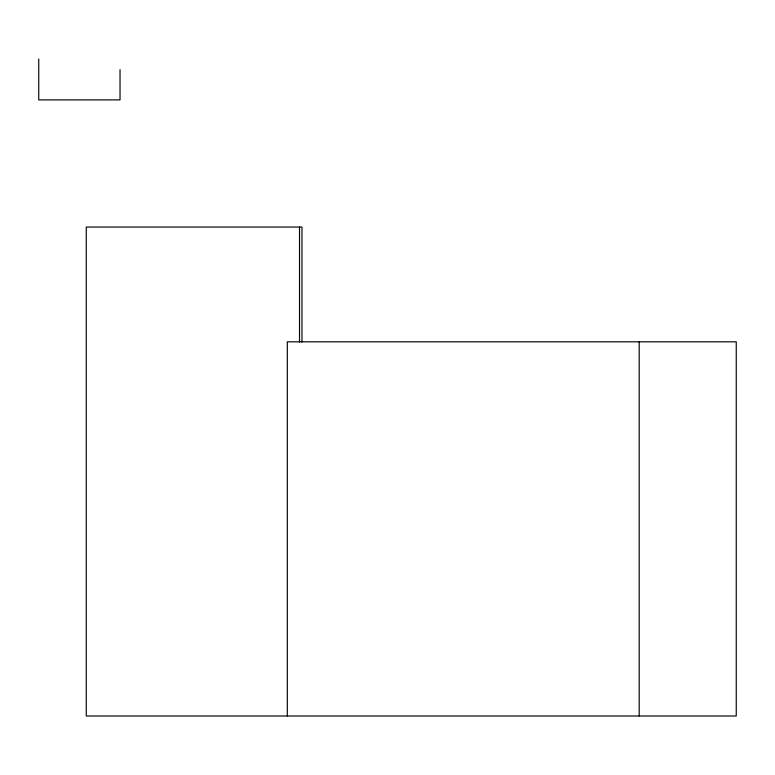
<?xml version="1.0" encoding="UTF-8"?>
<svg xmlns="http://www.w3.org/2000/svg" width="775" height="775" viewBox="0 0 775 775"><rect width="100%" height="100%" fill="white"/><g stroke="black" fill="none" stroke-linecap="round" stroke-linejoin="round"><path stroke-width="1.16" d="M639.191 341.823L639.191 715.993M301.969 342.027L301.969 227.056L86.267 227.056L86.267 715.993L736.25 715.993L736.25 341.823L287.312 341.823L287.312 715.993M299.518 227.056L299.518 342.027M120.028 69.663L120.028 99.888L38.75 99.888L38.75 59.007"/></g></svg>
